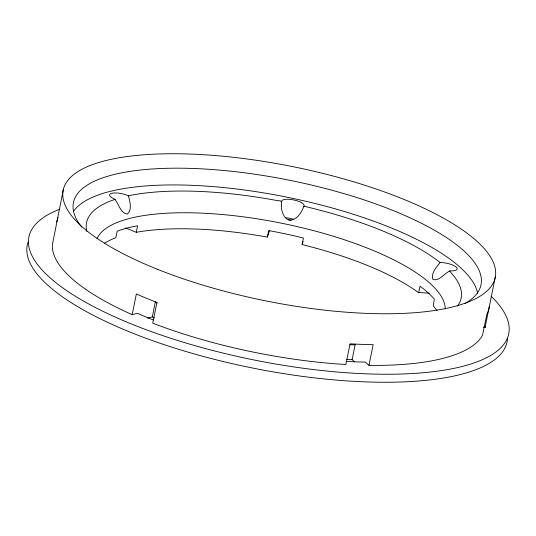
<?xml version="1.0" encoding="UTF-8"?>
<svg xmlns="http://www.w3.org/2000/svg" width="536" height="536" viewBox="0 0 536 536"><rect width="100%" height="100%" fill="white"/><g stroke="black" fill="none" stroke-linecap="round" stroke-linejoin="round"><path stroke-width="0.8" d="M63.369 189.382L52.407 244.55A220.383 68.467 11.4 0 0 128.854 313.158L132.184 314.652L137.417 313.265L138.817 313.888A211.291 65.64 11.4 0 0 153.41 319.985M281.608 201.435L281.655 201A11.47 3.564 11.4 0 1 293.996 199.995A11.47 3.564 11.4 0 1 304.066 205.804C301.708 212.236 296.964 220.604 289.065 220.001C284.777 218.896 282.854 214.353 281.889 210.454C279.973 207.017 284.455 199.821 278.05 200.752A191.057 59.355 11.4 0 0 130.69 195.352L128.426 195.828L127.367 195.352A11.47 3.564 11.4 0 0 111.635 193.322A11.47 3.564 11.4 0 0 114.188 198.849C118.811 202.843 119.85 213.053 127.253 214.078C132.466 209.851 129.806 201.429 128.426 195.828M483.438 327.228L485.053 327.576L485.207 326.21M489.227 306.873L489.18 307.302A220.383 68.467 11.4 0 1 486.896 314.143L482.5 335.235L481.784 336.474A220.383 68.467 11.4 0 1 372.808 365.391L368.989 365.351L365.324 362.055L363.716 362.041A211.291 65.64 11.4 0 1 346.075 361.432M125.625 227.914L136.278 232.323L137.598 225.777L135.132 226.246A178.019 55.309 11.4 0 0 119.086 230.5L117.176 231.197L115.856 237.736L115.441 237.89A178.019 55.309 11.4 0 0 104.272 243.391M132.184 314.652L136.358 293.949L137.397 294.418A220.383 68.467 11.4 0 0 155.775 302.016L156.921 302.451L152.747 323.154L156.405 324.555A220.383 68.467 11.4 0 0 341.827 364.252L345.874 364.5L350.048 343.804L351.315 343.877A220.383 68.467 11.4 0 0 371.977 344.635L373.163 344.648L368.989 365.351M147.608 318.143L152.331 316.89L155.293 301.922M136.278 232.323L136.814 232.215A178.019 55.309 11.4 0 1 266.533 236.972L267.357 237.12L268.67 230.581L272.429 231.271A178.019 55.309 11.4 0 1 299.725 237.12L303.416 238.018L302.096 244.557L302.9 244.758A178.019 55.309 11.4 0 1 418.281 292.475L429.437 293.172M354.551 361.854L352.105 359.663L355.174 344.715M418.69 292.777L420.003 286.237L421.852 287.624A178.019 55.309 11.4 0 1 433.108 297.728L434.328 299.095L433.276 305.935A178.019 55.309 11.4 0 1 437.054 310.867M485.053 327.576L495.418 276.375M267.357 237.12L269.595 230.4M302.096 244.557L303.095 241.569M440.09 262.546C436.492 267.122 430.589 273.367 432.994 279.531C439.976 281.393 444.766 272.368 450.548 270.854A11.47 3.564 11.4 0 0 456.203 267.082A11.47 3.564 11.4 0 0 441.309 262.56L440.09 262.546L438.421 261.233A191.057 59.355 11.4 0 0 307.349 207.023L303.838 206.199M115.361 199.292L113.471 199.921A191.057 59.355 11.4 0 0 86.819 231.438M355.093 344.836L354.966 344.836A162.535 50.498 11.4 0 1 349.787 344.769M352.105 359.663L351.978 359.663A162.535 50.498 11.4 0 1 346.799 359.596M155.319 302.063L155.433 302.116A162.535 50.498 11.4 0 0 157.363 302.987M152.331 316.89L152.445 316.944A162.535 50.498 11.4 0 0 154.368 317.808M449.255 270.774L450.501 272.074A191.057 59.355 11.4 0 1 457.55 306.083M96.989 238.768A178.019 55.309 11.4 0 1 281.199 223.13A178.019 55.309 11.4 0 1 445.269 308.897M81.673 227.083A207.881 64.581 11.4 0 1 288.917 180.13A207.881 64.581 11.4 0 1 464.766 303.678M73.271 211.707A207.881 64.581 11.4 0 1 287.323 197.241A207.881 64.581 11.4 0 1 477.697 293.708M491.157 296.301A244.751 76.038 11.4 0 1 253.99 359.964A244.751 76.038 11.4 0 1 59.396 209.368M507.525 338.745A244.751 76.038 11.4 0 1 252.369 367.977A244.751 76.038 11.4 0 1 28.019 242.192M56.783 222.065A220.383 68.467 11.4 0 1 58.042 217.442M288.194 219.787A6.023 1.869 11.4 0 1 291.242 220.437M285.902 217.77A11.47 3.564 11.4 0 1 293.138 219.17M157.289 269.226A220.383 68.467 11.4 0 0 495.07 278.13A220.383 68.467 11.4 0 0 185.295 153.906A220.383 68.467 11.4 0 0 157.289 269.226"/></g></svg>
